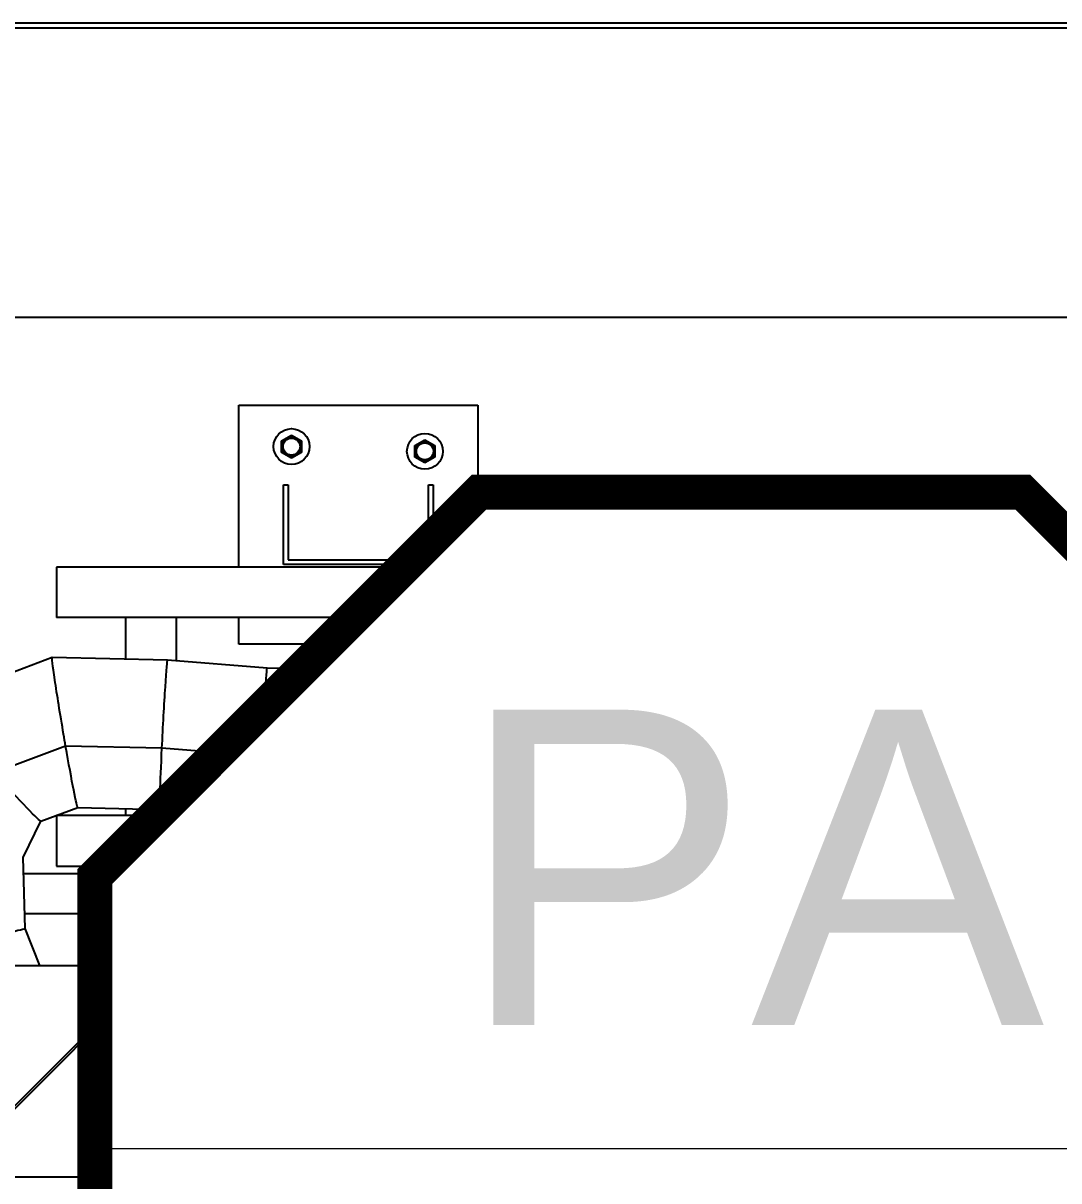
# Model space of a CAD drawing. Header units: millimetres. Extents: x -107267 to 109426, y -98906 to 83910.
# Drawn here: x 59772 to 60291, y 3537 to 4117 of the extents above; entities that cross this region are included whole.
import ezdxf
from ezdxf.enums import TextEntityAlignment as Align

# ---------------------------------------------------------------- set-up
doc = ezdxf.new("R2010")
doc.units = ezdxf.units.MM
doc.layers.add('00_m3g_spda.capt_novo', color=5, linetype='Continuous', lineweight=9)
for name, color, linetype in [('Top (Plan) View-HVACG_dwg', 254, 'Continuous'), ('Top (Plan) View-Paredes', 254, 'Continuous'), ('Top (Plan) View-Pisos', 254, 'Continuous'), ('Top (Plan) View-Quadro estrutural', 255, 'Continuous')]:
    doc.layers.add(name, color=color, linetype=linetype)
doc.styles.add('ARIAL', font='arial.ttf')

# ---------------------------------------------------------------- blocks, each defined once
blk = doc.blocks.new('*U231')
at = {"layer": 'Top (Plan) View-Pisos', "color": 0, "linetype": 'ByBlock', "lineweight": -2}
blk.add_line((161903.84, 165319.22), (158368.84, 165319.22), dxfattribs=at)
blk = doc.blocks.new('*U232')
at = {"layer": 'Top (Plan) View-HVACG_dwg', "color": 0, "linetype": 'ByBlock', "lineweight": -2}
for p, q in [((158885.26, 165127.75), (159005.26, 165127.75)), ((158885.26, 165046.52), (158885.26, 165127.75)), ((159005.26, 165127.75), (159005.26, 165046.52)), ((158906.77, 165109.79), (158911.77, 165112.67)), ((158911.77, 165112.67), (158916.77, 165109.79)), ((158906.77, 165104.01), (158906.77, 165109.79)), ((158907.02, 165106.9), (158907.52, 165106.9)), ((158916.02, 165106.9), (158916.52, 165106.9)), ((158916.77, 165109.79), (158916.77, 165104.01)), ((158973.67, 165107.41), (158978.67, 165110.3)), ((158973.67, 165101.63), (158973.67, 165107.41)), ((158978.67, 165110.3), (158983.67, 165107.41)), ((158983.67, 165107.41), (158983.67, 165101.63)), ((158911.77, 165101.13), (158906.77, 165104.01)), ((158916.77, 165104.01), (158911.77, 165101.13)), ((158978.67, 165098.75), (158973.67, 165101.63)), ((158973.92, 165104.52), (158974.42, 165104.52)), ((158983.67, 165101.63), (158978.67, 165098.75)), ((158982.92, 165104.52), (158983.42, 165104.52)), ((158907.76, 165087.75), (158910.06, 165087.75)), ((158907.76, 165047.75), (158907.76, 165087.75)), ((158910.06, 165087.75), (158910.06, 165050.05)), ((158980.46, 165087.75), (158982.76, 165087.75)), ((158980.46, 165050.05), (158980.46, 165087.75)), ((158982.76, 165087.75), (158982.76, 165047.75)), ((158910.06, 165050.05), (158980.46, 165050.05)), ((158793.92, 165046.52), (158793.92, 165021.12)), ((159298.44, 165046.52), (158793.92, 165046.52)), ((158982.76, 165047.75), (158907.76, 165047.75)), ((159298.44, 165021.12), (158793.92, 165021.12)), ((158828.54, 165021.12), (158828.54, 165000.42)), ((158853.94, 165021.12), (158853.94, 164999.58)), ((158885.26, 165007.75), (158885.26, 165021.12)), ((159005.26, 165021.12), (159005.26, 165007.75)), ((159057.14, 165021.12), (159057.14, 164996.12)), ((159082.54, 165021.12), (159082.54, 164996.2)), ((159005.26, 165007.75), (158885.26, 165007.75)), ((158731.94, 164978.77), (158791.7, 165001.27)), ((158791.71, 165001.27), (158849.58, 164999.93)), ((158849.58, 164999.93), (158899.53, 164995.97)), ((158899.53, 164995.97), (158944.19, 164994.72)), ((158987.47, 164995.09), (159031.13, 164995.95)), ((159031.13, 164995.95), (159076.08, 164996.25)), ((159076.08, 164996.25), (159121.81, 164995.93)), ((159121.81, 164995.93), (159167.8, 164995.31)), ((158944.19, 164994.72), (158987.47, 164995.09)), ((159167.8, 164995.31), (159213.98, 164994.61)), ((159213.98, 164994.61), (159260.44, 164993.31)), ((159260.44, 164993.31), (159306.44, 164990.38)), ((158798.44, 164956.75), (158762.62, 164943.26)), ((158846.75, 164955.62), (158798.44, 164956.75)), ((158896.77, 164951.65), (158846.75, 164955.62)), ((158943.54, 164950.35), (158896.77, 164951.65)), ((158988.06, 164950.73), (158943.54, 164950.35)), ((159031.85, 164951.59), (158988.06, 164950.73)), ((159076.3, 164951.89), (159031.85, 164951.59)), ((159121.51, 164951.58), (159076.3, 164951.89)), ((159167.1, 164950.96), (159121.51, 164951.58)), ((159212.67, 164950.27), (159167.1, 164950.96)), ((159257.8, 164949), (159212.67, 164950.27)), ((159302.16, 164946.18), (159257.8, 164949)), ((158786.05, 164919), (158804.51, 164925.96)), ((158804.51, 164925.96), (158845.74, 164925)), ((158793.92, 164921.92), (158793.92, 164896.52)), ((159298.44, 164921.92), (158793.92, 164921.92)), ((158828.54, 164925.4), (158828.54, 164921.92)), ((158845.74, 164925), (158884.48, 164921.92)), ((158853.94, 164924.35), (158853.94, 164921.92)), ((158777.11, 164900.89), (158786.06, 164919.01)), ((158778.17, 164865.23), (158777.11, 164900.9)), ((159298.44, 164892.75), (158777.36, 164892.75)), ((158793.92, 164896.52), (159298.44, 164896.52)), ((158777.95, 164872.75), (159370.93, 164872.75)), ((158785.52, 164846.72), (158778.17, 164865.23)), ((159245.19, 164846.72), (159254.79, 164856.32)), ((159254.79, 164856.32), (159264.4, 164846.72)), ((158718.73, 164846.72), (159297.04, 164846.72)), ((158737.27, 164740.72), (158841.97, 164845.42)), ((158841.97, 164845.42), (158890.97, 164845.42)), ((158890.97, 164845.42), (158890.97, 164844.42)), ((158842.39, 164844.42), (158738.69, 164740.72)), ((158890.97, 164844.42), (158842.39, 164844.42)), ((158872.04, 164841.72), (159006.34, 164841.72)), ((158872.04, 164824.42), (158872.04, 164841.72)), ((159006.34, 164841.72), (159206.54, 164841.72)), ((159006.34, 164824.42), (158872.04, 164824.42)), ((159206.54, 164824.42), (159006.34, 164824.42)), ((159006.34, 164793.9), (159006.34, 164795.9)), ((159006.34, 164781.91), (159006.34, 164783.91)), ((159006.34, 164769.9), (159006.34, 164771.9)), ((159006.34, 164757.9), (159006.34, 164759.9)), ((159006.34, 164745.9), (159006.34, 164747.9))]:
    blk.add_line(p, q, dxfattribs=at)
at = {"layer": 'Top (Plan) View-HVACG_dwg', "color": 0, "linetype": 'ByBlock', "lineweight": -2, "extrusion": (0, 0, -1)}
for centre, radius, start, end in [((-158911.77, 165106.9), 9, 0, 180), ((-158911.77, 165106.9), 4.75, 0, 180), ((-158978.67, 165104.52), 9, 0, 180), ((-158911.77, 165106.9), 9, 180, 0), ((-158911.77, 165106.9), 4.75, 180, 0), ((-158911.77, 165106.9), 4.25, 180, 0), ((-158978.67, 165104.52), 4.75, 0, 180), ((-158978.67, 165104.52), 9, 180, 0), ((-158978.67, 165104.52), 4.75, 180, 0), ((-158978.67, 165104.52), 4.25, 180, 0), ((-159206.54, 164734.42), 107.3, 90, 176.63401), ((-159006.34, 164534.58), 261.32, 52.07872, 90), ((-159006.34, 164534.58), 261.32, 90, 127.92128), ((-159006.34, 164534.58), 249.33, 55.76983, 90), ((-159006.34, 164534.58), 249.33, 90, 124.23017), ((-159006.34, 164534.58), 237.32, 60.30013, 90), ((-159006.34, 164534.58), 237.32, 90, 119.69987), ((-159006.34, 164534.58), 225.32, 66.19068, 90), ((-159006.34, 164534.58), 225.32, 90, 113.80932), ((-159006.34, 164534.58), 213.32, 75.09647, 90), ((-159006.34, 164534.58), 213.32, 90, 104.90353)]:
    blk.add_arc(centre, radius, start, end, dxfattribs=at)
at = {"layer": 'Top (Plan) View-HVACG_dwg', "color": 0, "linetype": 'ByBlock', "lineweight": -2}
for centre, radius, start, end in [((158911.77, 165106.9), 4.75, 0, 180), ((158911.77, 165106.9), 4.75, 0, 180), ((158911.77, 165106.9), 4.75, 180, 0), ((158911.77, 165106.9), 4.75, 180, 360), ((158978.67, 165104.52), 4.75, 0, 180), ((158978.67, 165104.52), 4.75, 0, 180), ((158978.67, 165104.52), 4.75, 180, 0), ((158978.67, 165104.52), 4.75, 180, 360), ((159206.54, 164734.42), 90, 4.01399, 90), ((159006.34, 164534.58), 259.32, 90, 127.35041), ((159006.34, 164534.58), 259.32, 52.64959, 90), ((159006.34, 164534.58), 247.33, 90, 123.54312), ((159006.34, 164534.58), 247.33, 56.45688, 90), ((159006.34, 164534.58), 235.32, 90, 118.83465), ((159006.34, 164534.58), 235.32, 61.16535, 90), ((159006.34, 164534.58), 223.32, 90, 112.61827), ((159006.34, 164534.58), 223.32, 67.38173, 90), ((159006.34, 164534.58), 211.32, 90, 102.70738), ((159006.34, 164534.58), 211.32, 77.29262, 90)]:
    blk.add_arc(centre, radius, start, end, dxfattribs=at)
at = {"layer": 'Top (Plan) View-HVACG_dwg', "color": 0, "linetype": 'ByBlock', "lineweight": -2, "extrusion": (0, 4.64036e-32, -1)}
for centre in [(-158911.77, 165106.9), (-158978.67, 165104.52)]:
    blk.add_arc(centre, 4.25, 0, 180, dxfattribs=at)
at = {"layer": 'Top (Plan) View-HVACG_dwg', "color": 0, "linetype": 'ByBlock', "lineweight": -2, "extrusion": (0, 0, -1)}
for centre, major_axis, ratio, start_param, end_param in [((158798.11, 164963.61), (6.4, -37.66), 0.021943, 1.548372, 3.145851), ((158847.66, 164962.46), (-1.92, -37.47), 0.015113, 1.386408, 3.142015), ((158897.52, 164958.51), (-2.01, -37.46), 0.010538, 1.386256, 3.141323), ((158943.83, 164957.22), (0.36, 37.5), 0.006022, -1.754957, -0.00011), ((159258.72, 164955.84), (1.72, 37.47), 0.016465, -1.755096, 0.000291), ((158798.11, 164963.61), (6.4, -37.66), 0.021942, 1.391089, 1.548378), ((158798.11, 164963.61), (6.4, -37.66), 0.021943, 0.004258, 1.391089), ((158847.66, 164962.46), (-1.92, -37.47), 0.015113, 0.000422, 1.386408), ((158897.52, 164958.51), (-2.01, -37.46), 0.010538, 0.215997, 1.386256), ((158943.83, 164957.22), (0.36, 37.5), 0.006022, 3.486807, 4.528229), ((159213.17, 164957.12), (-0.81, -37.49), 0.009638, 0.351621, 1.38685), ((159258.72, 164955.84), (1.72, 37.47), 0.016465, 3.579791, 4.528089), ((158758.99, 164948.89), (27.07, -29.88), 0.027335, 0.01079, 1.406137), ((158740.88, 164857.53), (37.29, 7.7), 0.016438, 0.002893, 1.432069)]:
    blk.add_ellipse(centre, major_axis=major_axis, ratio=ratio, start_param=start_param, end_param=end_param, dxfattribs=at)
at = {"layer": 'Top (Plan) View-HVACG_dwg', "color": 0, "linetype": 'ByBlock', "lineweight": -2, "extrusion": (8.35617e-15, -2.30491e-16, -1)}
blk.add_ellipse((159213.17, 164957.12), major_axis=(-0.81, -37.49), ratio=0.009638, start_param=-4.896335, end_param=-3.14153, dxfattribs=at)
at = {"layer": 'Top (Plan) View-HVACG_dwg', "color": 0, "linetype": 'ByBlock', "lineweight": -2}
blk.add_ellipse((159031.63, 164958.45), major_axis=(0.49, -37.5), ratio=0.003597, start_param=0.228285, end_param=1.386781, dxfattribs=at)
for points, knots in [([(159031.85, 164951.59), (159031.85, 164951.74), (159031.84, 164952.04), (159031.84, 164952.49), (159031.83, 164952.94), (159031.83, 164953.39), (159031.82, 164953.85), (159031.82, 164954.3), (159031.81, 164954.75), (159031.8, 164955.21), (159031.8, 164955.66), (159031.79, 164956.12), (159031.79, 164956.57), (159031.78, 164957.03), (159031.77, 164957.49), (159031.77, 164957.94), (159031.76, 164958.4), (159031.76, 164958.86), (159031.75, 164959.31), (159031.74, 164959.77), (159031.74, 164960.22), (159031.73, 164960.68), (159031.73, 164961.14), (159031.72, 164961.59), (159031.71, 164962.05), (159031.71, 164962.5), (159031.7, 164962.95), (159031.7, 164963.41), (159031.69, 164963.86), (159031.68, 164964.31), (159031.68, 164964.76), (159031.67, 164965.21), (159031.66, 164965.66), (159031.66, 164966.11), (159031.65, 164966.55), (159031.65, 164967), (159031.64, 164967.44), (159031.63, 164967.89), (159031.63, 164968.33), (159031.62, 164968.77), (159031.61, 164969.2), (159031.61, 164969.64), (159031.6, 164970.08), (159031.6, 164970.51), (159031.59, 164970.94), (159031.58, 164971.37), (159031.58, 164971.8), (159031.57, 164972.22), (159031.56, 164972.65), (159031.56, 164973.07), (159031.55, 164973.49), (159031.55, 164973.9), (159031.54, 164974.32), (159031.53, 164974.73), (159031.53, 164975.14), (159031.52, 164975.55), (159031.52, 164975.96), (159031.51, 164976.36), (159031.5, 164976.76), (159031.5, 164977.15), (159031.49, 164977.55), (159031.49, 164977.94), (159031.48, 164978.33), (159031.47, 164978.71), (159031.47, 164979.1), (159031.46, 164979.48), (159031.46, 164979.85), (159031.45, 164980.23), (159031.44, 164980.6), (159031.44, 164980.96), (159031.43, 164981.33), (159031.43, 164981.69), (159031.42, 164982.04), (159031.42, 164982.4), (159031.41, 164982.75), (159031.4, 164983.09), (159031.4, 164983.43), (159031.39, 164983.77), (159031.39, 164984.11), (159031.38, 164984.44), (159031.38, 164984.77), (159031.37, 164985.09), (159031.37, 164985.41), (159031.36, 164985.72), (159031.35, 164986.04), (159031.35, 164986.34), (159031.34, 164986.65), (159031.34, 164986.94), (159031.33, 164987.24), (159031.33, 164987.53), (159031.32, 164987.82), (159031.32, 164988.1), (159031.31, 164988.38), (159031.31, 164988.65), (159031.3, 164988.92), (159031.3, 164989.18), (159031.29, 164989.44), (159031.29, 164989.69), (159031.29, 164989.94), (159031.28, 164990.19), (159031.28, 164990.43), (159031.27, 164990.67), (159031.27, 164990.9), (159031.26, 164991.12), (159031.26, 164991.35), (159031.25, 164991.56), (159031.25, 164991.77), (159031.25, 164991.98), (159031.24, 164992.18), (159031.24, 164992.38), (159031.23, 164992.57), (159031.23, 164992.76), (159031.23, 164992.94), (159031.22, 164993.12), (159031.22, 164993.29), (159031.21, 164993.45), (159031.21, 164993.62), (159031.21, 164993.77), (159031.2, 164993.92), (159031.2, 164994.07), (159031.2, 164994.21), (159031.19, 164994.34), (159031.19, 164994.47), (159031.19, 164994.6), (159031.18, 164994.71), (159031.18, 164994.83), (159031.18, 164994.94), (159031.17, 164995.04), (159031.17, 164995.14), (159031.17, 164995.23), (159031.17, 164995.31), (159031.16, 164995.39), (159031.16, 164995.47), (159031.16, 164995.54), (159031.16, 164995.6), (159031.15, 164995.66), (159031.15, 164995.72), (159031.15, 164995.76), (159031.15, 164995.81), (159031.14, 164995.84), (159031.14, 164995.87), (159031.14, 164995.9), (159031.14, 164995.92), (159031.14, 164995.93), (159031.13, 164995.94), (159031.13, 164995.95), (159031.13, 164995.95), (159031.13, 164995.95)], [0, 0, 0, 0, 0.003876, 0.0077519, 0.0116279, 0.0155039, 0.0193798, 0.0232558, 0.0271318, 0.0310078, 0.0348837, 0.0387597, 0.0426357, 0.0465116, 0.0503876, 0.0542636, 0.0581395, 0.0620155, 0.0658915, 0.0697674, 0.0736434, 0.0775194, 0.0813953, 0.0852713, 0.0891473, 0.0930233, 0.0968992, 0.1007752, 0.1046512, 0.1085271, 0.1124031, 0.1162791, 0.120155, 0.124031, 0.127907, 0.1317829, 0.1356589, 0.1395349, 0.1434109, 0.1472868, 0.1511628, 0.1550388, 0.1589147, 0.1627907, 0.1666667, 0.1705426, 0.1744186, 0.1782946, 0.1821705, 0.1860465, 0.1899225, 0.1937984, 0.1976744, 0.2015504, 0.2054264, 0.2093023, 0.2131783, 0.2170543, 0.2209302, 0.2248062, 0.2286822, 0.2325581, 0.2364341, 0.2403101, 0.244186, 0.248062, 0.251938, 0.255814, 0.2596899, 0.2635659, 0.2674419, 0.2713178, 0.2751938, 0.2790698, 0.2829457, 0.2868217, 0.2906977, 0.2945736, 0.2984496, 0.3023256, 0.3062016, 0.3100775, 0.3139535, 0.3178295, 0.3217054, 0.3255814, 0.3294574, 0.3333333, 0.3372093, 0.3410853, 0.3449612, 0.3488372, 0.3527132, 0.3565891, 0.3604651, 0.3643411, 0.3682171, 0.372093, 0.375969, 0.379845, 0.3837209, 0.3875969, 0.3914729, 0.3953488, 0.3992248, 0.4031008, 0.4069767, 0.4108527, 0.4147287, 0.4186047, 0.4224806, 0.4263566, 0.4302326, 0.4341085, 0.4379845, 0.4418605, 0.4457364, 0.4496124, 0.4534884, 0.4573643, 0.4612403, 0.4651163, 0.4689922, 0.4728682, 0.4767442, 0.4806202, 0.4844961, 0.4883721, 0.4922481, 0.496124, 0.5, 0.503876, 0.5077519, 0.5116279, 0.5155039, 0.5193798, 0.5232558, 0.5271318, 0.5310078, 0.5348837, 0.5387597, 0.5426357, 0.5465116, 0.5503876, 0.5542636, 0.5581395, 0.5585812, 0.5585812, 0.5585812, 0.5585812]), ([(159076.3, 164951.89), (159076.3, 164952.04), (159076.3, 164952.34), (159076.3, 164952.79), (159076.3, 164953.24), (159076.3, 164953.69), (159076.3, 164954.15), (159076.3, 164954.6), (159076.3, 164955.05), (159076.3, 164955.51), (159076.3, 164955.96), (159076.3, 164956.42), (159076.3, 164956.88), (159076.3, 164957.33), (159076.3, 164957.79), (159076.3, 164958.24), (159076.3, 164958.7), (159076.3, 164959.16), (159076.3, 164959.61), (159076.3, 164960.07), (159076.3, 164960.53), (159076.3, 164960.98), (159076.3, 164961.44), (159076.3, 164961.89), (159076.3, 164962.35), (159076.3, 164962.8), (159076.3, 164963.26), (159076.3, 164963.71), (159076.3, 164964.16), (159076.3, 164964.61), (159076.3, 164965.06), (159076.3, 164965.51), (159076.3, 164965.96), (159076.3, 164966.41), (159076.3, 164966.86), (159076.3, 164967.3), (159076.29, 164967.74), (159076.29, 164968.19), (159076.29, 164968.63), (159076.29, 164969.07), (159076.29, 164969.51), (159076.29, 164969.94), (159076.29, 164970.38), (159076.29, 164970.81), (159076.29, 164971.24), (159076.29, 164971.67), (159076.29, 164972.1), (159076.29, 164972.53), (159076.29, 164972.95), (159076.28, 164973.37), (159076.28, 164973.79), (159076.28, 164974.21), (159076.28, 164974.62), (159076.28, 164975.03), (159076.28, 164975.44), (159076.28, 164975.85), (159076.28, 164976.26), (159076.27, 164976.66), (159076.27, 164977.06), (159076.27, 164977.46), (159076.27, 164977.85), (159076.27, 164978.24), (159076.27, 164978.63), (159076.27, 164979.02), (159076.26, 164979.4), (159076.26, 164979.78), (159076.26, 164980.16), (159076.26, 164980.53), (159076.26, 164980.9), (159076.26, 164981.27), (159076.26, 164981.63), (159076.25, 164981.99), (159076.25, 164982.35), (159076.25, 164982.7), (159076.25, 164983.05), (159076.25, 164983.4), (159076.25, 164983.74), (159076.24, 164984.08), (159076.24, 164984.41), (159076.24, 164984.74), (159076.24, 164985.07), (159076.24, 164985.39), (159076.23, 164985.71), (159076.23, 164986.03), (159076.23, 164986.34), (159076.23, 164986.65), (159076.23, 164986.95), (159076.22, 164987.25), (159076.22, 164987.54), (159076.22, 164987.83), (159076.22, 164988.12), (159076.22, 164988.4), (159076.21, 164988.68), (159076.21, 164988.95), (159076.21, 164989.22), (159076.21, 164989.48), (159076.2, 164989.74), (159076.2, 164990), (159076.2, 164990.25), (159076.2, 164990.49), (159076.2, 164990.73), (159076.19, 164990.97), (159076.19, 164991.2), (159076.19, 164991.43), (159076.19, 164991.65), (159076.18, 164991.87), (159076.18, 164992.08), (159076.18, 164992.29), (159076.18, 164992.49), (159076.17, 164992.68), (159076.17, 164992.88), (159076.17, 164993.06), (159076.17, 164993.24), (159076.16, 164993.42), (159076.16, 164993.59), (159076.16, 164993.76), (159076.16, 164993.92), (159076.15, 164994.08), (159076.15, 164994.23), (159076.15, 164994.37), (159076.15, 164994.51), (159076.14, 164994.65), (159076.14, 164994.78), (159076.14, 164994.9), (159076.13, 164995.02), (159076.13, 164995.13), (159076.13, 164995.24), (159076.13, 164995.34), (159076.12, 164995.44), (159076.12, 164995.53), (159076.12, 164995.62), (159076.12, 164995.7), (159076.11, 164995.77), (159076.11, 164995.84), (159076.11, 164995.91), (159076.11, 164995.97), (159076.1, 164996.02), (159076.1, 164996.07), (159076.1, 164996.11), (159076.09, 164996.15), (159076.09, 164996.18), (159076.09, 164996.2), (159076.09, 164996.22), (159076.08, 164996.24), (159076.08, 164996.25), (159076.08, 164996.25), (159076.08, 164996.25), (159076.08, 164996.25)], [0, 0, 0, 0, 0.003876, 0.0077519, 0.0116279, 0.0155039, 0.0193798, 0.0232558, 0.0271318, 0.0310078, 0.0348837, 0.0387597, 0.0426357, 0.0465116, 0.0503876, 0.0542636, 0.0581395, 0.0620155, 0.0658915, 0.0697674, 0.0736434, 0.0775194, 0.0813953, 0.0852713, 0.0891473, 0.0930233, 0.0968992, 0.1007752, 0.1046512, 0.1085271, 0.1124031, 0.1162791, 0.120155, 0.124031, 0.127907, 0.1317829, 0.1356589, 0.1395349, 0.1434109, 0.1472868, 0.1511628, 0.1550388, 0.1589147, 0.1627907, 0.1666667, 0.1705426, 0.1744186, 0.1782946, 0.1821705, 0.1860465, 0.1899225, 0.1937984, 0.1976744, 0.2015504, 0.2054264, 0.2093023, 0.2131783, 0.2170543, 0.2209302, 0.2248062, 0.2286822, 0.2325581, 0.2364341, 0.2403101, 0.244186, 0.248062, 0.251938, 0.255814, 0.2596899, 0.2635659, 0.2674419, 0.2713178, 0.2751938, 0.2790698, 0.2829457, 0.2868217, 0.2906977, 0.2945736, 0.2984496, 0.3023256, 0.3062016, 0.3100775, 0.3139535, 0.3178295, 0.3217054, 0.3255814, 0.3294574, 0.3333333, 0.3372093, 0.3410853, 0.3449612, 0.3488372, 0.3527132, 0.3565891, 0.3604651, 0.3643411, 0.3682171, 0.372093, 0.375969, 0.379845, 0.3837209, 0.3875969, 0.3914729, 0.3953488, 0.3992248, 0.4031008, 0.4069767, 0.4108527, 0.4147287, 0.4186047, 0.4224806, 0.4263566, 0.4302326, 0.4341085, 0.4379845, 0.4418605, 0.4457364, 0.4496124, 0.4534884, 0.4573643, 0.4612403, 0.4651163, 0.4689922, 0.4728682, 0.4767442, 0.4806202, 0.4844961, 0.4883721, 0.4922481, 0.496124, 0.5, 0.503876, 0.5077519, 0.5116279, 0.5155039, 0.5193798, 0.5232558, 0.5271318, 0.5310078, 0.5348837, 0.5387597, 0.5426357, 0.5465116, 0.5503876, 0.5542636, 0.5581395, 0.5585665, 0.5585665, 0.5585665, 0.5585665]), ([(159121.51, 164951.58), (159121.51, 164951.73), (159121.52, 164952.03), (159121.52, 164952.48), (159121.53, 164952.93), (159121.53, 164953.38), (159121.54, 164953.83), (159121.54, 164954.29), (159121.55, 164954.74), (159121.55, 164955.2), (159121.56, 164955.65), (159121.56, 164956.11), (159121.57, 164956.56), (159121.57, 164957.02), (159121.57, 164957.47), (159121.58, 164957.93), (159121.58, 164958.39), (159121.59, 164958.84), (159121.59, 164959.3), (159121.6, 164959.76), (159121.6, 164960.21), (159121.61, 164960.67), (159121.61, 164961.12), (159121.62, 164961.58), (159121.62, 164962.03), (159121.63, 164962.49), (159121.63, 164962.94), (159121.63, 164963.4), (159121.64, 164963.85), (159121.64, 164964.3), (159121.65, 164964.75), (159121.65, 164965.2), (159121.66, 164965.65), (159121.66, 164966.1), (159121.66, 164966.54), (159121.67, 164966.99), (159121.67, 164967.43), (159121.68, 164967.87), (159121.68, 164968.31), (159121.68, 164968.75), (159121.69, 164969.19), (159121.69, 164969.63), (159121.7, 164970.06), (159121.7, 164970.5), (159121.7, 164970.93), (159121.71, 164971.36), (159121.71, 164971.79), (159121.71, 164972.21), (159121.72, 164972.64), (159121.72, 164973.06), (159121.72, 164973.48), (159121.73, 164973.89), (159121.73, 164974.31), (159121.74, 164974.72), (159121.74, 164975.13), (159121.74, 164975.54), (159121.74, 164975.94), (159121.75, 164976.35), (159121.75, 164976.75), (159121.75, 164977.14), (159121.76, 164977.54), (159121.76, 164977.93), (159121.76, 164978.32), (159121.77, 164978.7), (159121.77, 164979.09), (159121.77, 164979.47), (159121.77, 164979.84), (159121.78, 164980.22), (159121.78, 164980.59), (159121.78, 164980.95), (159121.78, 164981.32), (159121.79, 164981.68), (159121.79, 164982.03), (159121.79, 164982.39), (159121.79, 164982.74), (159121.8, 164983.08), (159121.8, 164983.42), (159121.8, 164983.76), (159121.8, 164984.1), (159121.81, 164984.43), (159121.81, 164984.76), (159121.81, 164985.08), (159121.81, 164985.4), (159121.81, 164985.71), (159121.81, 164986.02), (159121.82, 164986.33), (159121.82, 164986.63), (159121.82, 164986.93), (159121.82, 164987.23), (159121.82, 164987.52), (159121.82, 164987.8), (159121.82, 164988.09), (159121.83, 164988.36), (159121.83, 164988.64), (159121.83, 164988.9), (159121.83, 164989.17), (159121.83, 164989.43), (159121.83, 164989.68), (159121.83, 164989.93), (159121.83, 164990.18), (159121.83, 164990.42), (159121.83, 164990.66), (159121.84, 164990.89), (159121.84, 164991.11), (159121.84, 164991.33), (159121.84, 164991.55), (159121.84, 164991.76), (159121.84, 164991.97), (159121.84, 164992.17), (159121.84, 164992.37), (159121.84, 164992.56), (159121.84, 164992.75), (159121.84, 164992.93), (159121.84, 164993.11), (159121.84, 164993.28), (159121.84, 164993.44), (159121.84, 164993.6), (159121.84, 164993.76), (159121.84, 164993.91), (159121.84, 164994.06), (159121.84, 164994.2), (159121.84, 164994.33), (159121.84, 164994.46), (159121.83, 164994.58), (159121.83, 164994.7), (159121.83, 164994.82), (159121.83, 164994.92), (159121.83, 164995.03), (159121.83, 164995.12), (159121.83, 164995.22), (159121.83, 164995.3), (159121.83, 164995.38), (159121.83, 164995.46), (159121.82, 164995.53), (159121.82, 164995.59), (159121.82, 164995.65), (159121.82, 164995.7), (159121.82, 164995.75), (159121.82, 164995.79), (159121.82, 164995.83), (159121.81, 164995.86), (159121.81, 164995.89), (159121.81, 164995.91), (159121.81, 164995.92), (159121.81, 164995.93), (159121.81, 164995.93), (159121.81, 164995.93), (159121.81, 164995.93)], [0, 0, 0, 0, 0.003876, 0.0077519, 0.0116279, 0.0155039, 0.0193798, 0.0232558, 0.0271318, 0.0310078, 0.0348837, 0.0387597, 0.0426357, 0.0465116, 0.0503876, 0.0542636, 0.0581395, 0.0620155, 0.0658915, 0.0697674, 0.0736434, 0.0775194, 0.0813953, 0.0852713, 0.0891473, 0.0930233, 0.0968992, 0.1007752, 0.1046512, 0.1085271, 0.1124031, 0.1162791, 0.120155, 0.124031, 0.127907, 0.1317829, 0.1356589, 0.1395349, 0.1434109, 0.1472868, 0.1511628, 0.1550388, 0.1589147, 0.1627907, 0.1666667, 0.1705426, 0.1744186, 0.1782946, 0.1821705, 0.1860465, 0.1899225, 0.1937984, 0.1976744, 0.2015504, 0.2054264, 0.2093023, 0.2131783, 0.2170543, 0.2209302, 0.2248062, 0.2286822, 0.2325581, 0.2364341, 0.2403101, 0.244186, 0.248062, 0.251938, 0.255814, 0.2596899, 0.2635659, 0.2674419, 0.2713178, 0.2751938, 0.2790698, 0.2829457, 0.2868217, 0.2906977, 0.2945736, 0.2984496, 0.3023256, 0.3062016, 0.3100775, 0.3139535, 0.3178295, 0.3217054, 0.3255814, 0.3294574, 0.3333333, 0.3372093, 0.3410853, 0.3449612, 0.3488372, 0.3527132, 0.3565891, 0.3604651, 0.3643411, 0.3682171, 0.372093, 0.375969, 0.379845, 0.3837209, 0.3875969, 0.3914729, 0.3953488, 0.3992248, 0.4031008, 0.4069767, 0.4108527, 0.4147287, 0.4186047, 0.4224806, 0.4263566, 0.4302326, 0.4341085, 0.4379845, 0.4418605, 0.4457364, 0.4496124, 0.4534884, 0.4573643, 0.4612403, 0.4651163, 0.4689922, 0.4728682, 0.4767442, 0.4806202, 0.4844961, 0.4883721, 0.4922481, 0.496124, 0.5, 0.503876, 0.5077519, 0.5116279, 0.5155039, 0.5193798, 0.5232558, 0.5271318, 0.5310078, 0.5348837, 0.5387597, 0.5426357, 0.5465116, 0.5503876, 0.5542636, 0.5581395, 0.5585402, 0.5585402, 0.5585402, 0.5585402]), ([(158988.06, 164950.73), (158988.06, 164950.88), (158988.05, 164951.18), (158988.05, 164951.63), (158988.04, 164952.08), (158988.03, 164952.53), (158988.03, 164952.99), (158988.02, 164953.44), (158988.01, 164953.89), (158988.01, 164954.35), (158988, 164954.8), (158988, 164955.26), (158987.99, 164955.72), (158987.98, 164956.17), (158987.98, 164956.63), (158987.97, 164957.08), (158987.96, 164957.54), (158987.96, 164958), (158987.95, 164958.45), (158987.94, 164958.91), (158987.94, 164959.37), (158987.93, 164959.82), (158987.92, 164960.28), (158987.92, 164960.73), (158987.91, 164961.19), (158987.91, 164961.64), (158987.9, 164962.1), (158987.89, 164962.55), (158987.89, 164963), (158987.88, 164963.45), (158987.87, 164963.9), (158987.87, 164964.35), (158987.86, 164964.8), (158987.86, 164965.25), (158987.85, 164965.69), (158987.84, 164966.14), (158987.84, 164966.58), (158987.83, 164967.03), (158987.82, 164967.47), (158987.82, 164967.91), (158987.81, 164968.35), (158987.81, 164968.78), (158987.8, 164969.22), (158987.79, 164969.65), (158987.79, 164970.08), (158987.78, 164970.51), (158987.78, 164970.94), (158987.77, 164971.36), (158987.77, 164971.79), (158987.76, 164972.21), (158987.75, 164972.63), (158987.75, 164973.05), (158987.74, 164973.46), (158987.74, 164973.87), (158987.73, 164974.28), (158987.73, 164974.69), (158987.72, 164975.1), (158987.72, 164975.5), (158987.71, 164975.9), (158987.7, 164976.3), (158987.7, 164976.69), (158987.69, 164977.08), (158987.69, 164977.47), (158987.68, 164977.86), (158987.68, 164978.24), (158987.67, 164978.62), (158987.67, 164979), (158987.66, 164979.37), (158987.66, 164979.74), (158987.65, 164980.11), (158987.65, 164980.47), (158987.64, 164980.83), (158987.64, 164981.19), (158987.63, 164981.54), (158987.63, 164981.89), (158987.63, 164982.23), (158987.62, 164982.58), (158987.62, 164982.92), (158987.61, 164983.25), (158987.61, 164983.58), (158987.6, 164983.91), (158987.6, 164984.23), (158987.59, 164984.55), (158987.59, 164984.87), (158987.59, 164985.18), (158987.58, 164985.48), (158987.58, 164985.79), (158987.58, 164986.09), (158987.57, 164986.38), (158987.57, 164986.67), (158987.56, 164986.96), (158987.56, 164987.24), (158987.56, 164987.52), (158987.55, 164987.79), (158987.55, 164988.06), (158987.55, 164988.32), (158987.54, 164988.58), (158987.54, 164988.84), (158987.54, 164989.09), (158987.53, 164989.33), (158987.53, 164989.57), (158987.53, 164989.81), (158987.53, 164990.04), (158987.52, 164990.27), (158987.52, 164990.49), (158987.52, 164990.71), (158987.51, 164990.92), (158987.51, 164991.12), (158987.51, 164991.33), (158987.51, 164991.52), (158987.51, 164991.71), (158987.5, 164991.9), (158987.5, 164992.08), (158987.5, 164992.26), (158987.5, 164992.43), (158987.5, 164992.6), (158987.49, 164992.76), (158987.49, 164992.91), (158987.49, 164993.07), (158987.49, 164993.21), (158987.49, 164993.35), (158987.49, 164993.49), (158987.48, 164993.62), (158987.48, 164993.74), (158987.48, 164993.86), (158987.48, 164993.97), (158987.48, 164994.08), (158987.48, 164994.18), (158987.48, 164994.28), (158987.48, 164994.37), (158987.48, 164994.46), (158987.48, 164994.54), (158987.47, 164994.61), (158987.47, 164994.68), (158987.47, 164994.75), (158987.47, 164994.81), (158987.47, 164994.86), (158987.47, 164994.91), (158987.47, 164994.95), (158987.47, 164994.99), (158987.47, 164995.02), (158987.47, 164995.04), (158987.47, 164995.06), (158987.47, 164995.08), (158987.47, 164995.09), (158987.47, 164995.09), (158987.47, 164995.09), (158987.47, 164995.09)], [0, 0, 0, 0, 0.003876, 0.0077519, 0.0116279, 0.0155039, 0.0193798, 0.0232558, 0.0271318, 0.0310078, 0.0348837, 0.0387597, 0.0426357, 0.0465116, 0.0503876, 0.0542636, 0.0581395, 0.0620155, 0.0658915, 0.0697674, 0.0736434, 0.0775194, 0.0813953, 0.0852713, 0.0891473, 0.0930233, 0.0968992, 0.1007752, 0.1046512, 0.1085271, 0.1124031, 0.1162791, 0.120155, 0.124031, 0.127907, 0.1317829, 0.1356589, 0.1395349, 0.1434109, 0.1472868, 0.1511628, 0.1550388, 0.1589147, 0.1627907, 0.1666667, 0.1705426, 0.1744186, 0.1782946, 0.1821705, 0.1860465, 0.1899225, 0.1937984, 0.1976744, 0.2015504, 0.2054264, 0.2093023, 0.2131783, 0.2170543, 0.2209302, 0.2248062, 0.2286822, 0.2325581, 0.2364341, 0.2403101, 0.244186, 0.248062, 0.251938, 0.255814, 0.2596899, 0.2635659, 0.2674419, 0.2713178, 0.2751938, 0.2790698, 0.2829457, 0.2868217, 0.2906977, 0.2945736, 0.2984496, 0.3023256, 0.3062016, 0.3100775, 0.3139535, 0.3178295, 0.3217054, 0.3255814, 0.3294574, 0.3333333, 0.3372093, 0.3410853, 0.3449612, 0.3488372, 0.3527132, 0.3565891, 0.3604651, 0.3643411, 0.3682171, 0.372093, 0.375969, 0.379845, 0.3837209, 0.3875969, 0.3914729, 0.3953488, 0.3992248, 0.4031008, 0.4069767, 0.4108527, 0.4147287, 0.4186047, 0.4224806, 0.4263566, 0.4302326, 0.4341085, 0.4379845, 0.4418605, 0.4457364, 0.4496124, 0.4534884, 0.4573643, 0.4612403, 0.4651163, 0.4689922, 0.4728682, 0.4767442, 0.4806202, 0.4844961, 0.4883721, 0.4922481, 0.496124, 0.5, 0.503876, 0.5077519, 0.5116279, 0.5155039, 0.5193798, 0.5232558, 0.5271318, 0.5310078, 0.5348837, 0.5387597, 0.5426357, 0.5465116, 0.5503876, 0.5542636, 0.5581395, 0.5585812, 0.5585812, 0.5585812, 0.5585812]), ([(159167.1, 164950.96), (159167.1, 164951.11), (159167.11, 164951.41), (159167.11, 164951.86), (159167.12, 164952.31), (159167.13, 164952.76), (159167.13, 164953.21), (159167.14, 164953.67), (159167.14, 164954.12), (159167.15, 164954.58), (159167.16, 164955.03), (159167.16, 164955.49), (159167.17, 164955.94), (159167.18, 164956.4), (159167.18, 164956.86), (159167.19, 164957.31), (159167.2, 164957.77), (159167.2, 164958.23), (159167.21, 164958.68), (159167.22, 164959.14), (159167.22, 164959.59), (159167.23, 164960.05), (159167.24, 164960.51), (159167.24, 164960.96), (159167.25, 164961.42), (159167.26, 164961.87), (159167.26, 164962.32), (159167.27, 164962.78), (159167.28, 164963.23), (159167.28, 164963.68), (159167.29, 164964.13), (159167.3, 164964.58), (159167.3, 164965.03), (159167.31, 164965.48), (159167.32, 164965.92), (159167.32, 164966.37), (159167.33, 164966.81), (159167.33, 164967.25), (159167.34, 164967.7), (159167.35, 164968.13), (159167.35, 164968.57), (159167.36, 164969.01), (159167.37, 164969.44), (159167.37, 164969.88), (159167.38, 164970.31), (159167.39, 164970.74), (159167.39, 164971.17), (159167.4, 164971.59), (159167.41, 164972.02), (159167.41, 164972.44), (159167.42, 164972.86), (159167.42, 164973.27), (159167.43, 164973.69), (159167.44, 164974.1), (159167.44, 164974.51), (159167.45, 164974.92), (159167.46, 164975.32), (159167.46, 164975.73), (159167.47, 164976.13), (159167.47, 164976.52), (159167.48, 164976.92), (159167.49, 164977.31), (159167.49, 164977.7), (159167.5, 164978.08), (159167.5, 164978.47), (159167.51, 164978.84), (159167.52, 164979.22), (159167.52, 164979.59), (159167.53, 164979.96), (159167.53, 164980.33), (159167.54, 164980.69), (159167.54, 164981.05), (159167.55, 164981.41), (159167.55, 164981.76), (159167.56, 164982.11), (159167.57, 164982.46), (159167.57, 164982.8), (159167.58, 164983.14), (159167.58, 164983.48), (159167.59, 164983.81), (159167.59, 164984.13), (159167.6, 164984.46), (159167.6, 164984.78), (159167.61, 164985.09), (159167.61, 164985.4), (159167.62, 164985.71), (159167.62, 164986.01), (159167.63, 164986.31), (159167.63, 164986.61), (159167.64, 164986.9), (159167.64, 164987.18), (159167.65, 164987.46), (159167.65, 164987.74), (159167.66, 164988.01), (159167.66, 164988.28), (159167.66, 164988.55), (159167.67, 164988.81), (159167.67, 164989.06), (159167.68, 164989.31), (159167.68, 164989.56), (159167.68, 164989.8), (159167.69, 164990.03), (159167.69, 164990.26), (159167.7, 164990.49), (159167.7, 164990.71), (159167.7, 164990.93), (159167.71, 164991.14), (159167.71, 164991.35), (159167.72, 164991.55), (159167.72, 164991.75), (159167.72, 164991.94), (159167.73, 164992.12), (159167.73, 164992.31), (159167.73, 164992.48), (159167.74, 164992.65), (159167.74, 164992.82), (159167.74, 164992.98), (159167.74, 164993.14), (159167.75, 164993.29), (159167.75, 164993.43), (159167.75, 164993.57), (159167.76, 164993.71), (159167.76, 164993.84), (159167.76, 164993.96), (159167.76, 164994.08), (159167.76, 164994.19), (159167.77, 164994.3), (159167.77, 164994.4), (159167.77, 164994.5), (159167.77, 164994.59), (159167.78, 164994.68), (159167.78, 164994.76), (159167.78, 164994.83), (159167.78, 164994.9), (159167.78, 164994.97), (159167.78, 164995.03), (159167.79, 164995.08), (159167.79, 164995.13), (159167.79, 164995.17), (159167.79, 164995.21), (159167.79, 164995.24), (159167.79, 164995.26), (159167.79, 164995.28), (159167.79, 164995.3), (159167.79, 164995.31), (159167.8, 164995.31), (159167.8, 164995.31), (159167.8, 164995.31)], [0, 0, 0, 0, 0.003876, 0.0077519, 0.0116279, 0.0155039, 0.0193798, 0.0232558, 0.0271318, 0.0310078, 0.0348837, 0.0387597, 0.0426357, 0.0465116, 0.0503876, 0.0542636, 0.0581395, 0.0620155, 0.0658915, 0.0697674, 0.0736434, 0.0775194, 0.0813953, 0.0852713, 0.0891473, 0.0930233, 0.0968992, 0.1007752, 0.1046512, 0.1085271, 0.1124031, 0.1162791, 0.120155, 0.124031, 0.127907, 0.1317829, 0.1356589, 0.1395349, 0.1434109, 0.1472868, 0.1511628, 0.1550388, 0.1589147, 0.1627907, 0.1666667, 0.1705426, 0.1744186, 0.1782946, 0.1821705, 0.1860465, 0.1899225, 0.1937984, 0.1976744, 0.2015504, 0.2054264, 0.2093023, 0.2131783, 0.2170543, 0.2209302, 0.2248062, 0.2286822, 0.2325581, 0.2364341, 0.2403101, 0.244186, 0.248062, 0.251938, 0.255814, 0.2596899, 0.2635659, 0.2674419, 0.2713178, 0.2751938, 0.2790698, 0.2829457, 0.2868217, 0.2906977, 0.2945736, 0.2984496, 0.3023256, 0.3062016, 0.3100775, 0.3139535, 0.3178295, 0.3217054, 0.3255814, 0.3294574, 0.3333333, 0.3372093, 0.3410853, 0.3449612, 0.3488372, 0.3527132, 0.3565891, 0.3604651, 0.3643411, 0.3682171, 0.372093, 0.375969, 0.379845, 0.3837209, 0.3875969, 0.3914729, 0.3953488, 0.3992248, 0.4031008, 0.4069767, 0.4108527, 0.4147287, 0.4186047, 0.4224806, 0.4263566, 0.4302326, 0.4341085, 0.4379845, 0.4418605, 0.4457364, 0.4496124, 0.4534884, 0.4573643, 0.4612403, 0.4651163, 0.4689922, 0.4728682, 0.4767442, 0.4806202, 0.4844961, 0.4883721, 0.4922481, 0.496124, 0.5, 0.503876, 0.5077519, 0.5116279, 0.5155039, 0.5193798, 0.5232558, 0.5271318, 0.5310078, 0.5348837, 0.5387597, 0.5426357, 0.5465116, 0.5503876, 0.5542636, 0.5581395, 0.5585318, 0.5585318, 0.5585318, 0.5585318]), ([(158988.49, 164921.92), (158988.49, 164921.93), (158988.49, 164921.98), (158988.49, 164922.09), (158988.49, 164922.24), (158988.48, 164922.39), (158988.48, 164922.55), (158988.48, 164922.72), (158988.48, 164922.89), (158988.47, 164923.06), (158988.47, 164923.24), (158988.47, 164923.43), (158988.46, 164923.62), (158988.46, 164923.81), (158988.46, 164924.01), (158988.45, 164924.22), (158988.45, 164924.43), (158988.45, 164924.65), (158988.44, 164924.87), (158988.44, 164925.09), (158988.44, 164925.32), (158988.43, 164925.56), (158988.43, 164925.8), (158988.43, 164926.04), (158988.42, 164926.29), (158988.42, 164926.54), (158988.41, 164926.8), (158988.41, 164927.07), (158988.4, 164927.33), (158988.4, 164927.61), (158988.4, 164927.88), (158988.39, 164928.16), (158988.39, 164928.45), (158988.38, 164928.74), (158988.38, 164929.03), (158988.37, 164929.33), (158988.37, 164929.63), (158988.36, 164929.94), (158988.36, 164930.25), (158988.36, 164930.56), (158988.35, 164930.88), (158988.35, 164931.2), (158988.34, 164931.53), (158988.34, 164931.86), (158988.33, 164932.19), (158988.33, 164932.53), (158988.32, 164932.87), (158988.32, 164933.22), (158988.31, 164933.57), (158988.3, 164933.92), (158988.3, 164934.27), (158988.29, 164934.63), (158988.29, 164935), (158988.28, 164935.36), (158988.28, 164935.73), (158988.27, 164936.1), (158988.27, 164936.48), (158988.26, 164936.86), (158988.26, 164937.24), (158988.25, 164937.63), (158988.24, 164938.01), (158988.24, 164938.4), (158988.23, 164938.8), (158988.23, 164939.19), (158988.22, 164939.59), (158988.21, 164940), (158988.21, 164940.4), (158988.2, 164940.81), (158988.2, 164941.22), (158988.19, 164941.63), (158988.18, 164942.04), (158988.18, 164942.46), (158988.17, 164942.88), (158988.17, 164943.3), (158988.16, 164943.72), (158988.15, 164944.15), (158988.15, 164944.57), (158988.14, 164945), (158988.14, 164945.43), (158988.13, 164945.87), (158988.12, 164946.3), (158988.12, 164946.74), (158988.11, 164947.18), (158988.1, 164947.62), (158988.1, 164948.06), (158988.09, 164948.5), (158988.09, 164948.94), (158988.08, 164949.39), (158988.07, 164949.83), (158988.07, 164950.28), (158988.06, 164950.58), (158988.06, 164950.73)], [0.6583844, 0.6583844, 0.6583844, 0.6583844, 0.6589147, 0.6627907, 0.6666667, 0.6705426, 0.6744186, 0.6782946, 0.6821705, 0.6860465, 0.6899225, 0.6937984, 0.6976744, 0.7015504, 0.7054264, 0.7093023, 0.7131783, 0.7170543, 0.7209302, 0.7248062, 0.7286822, 0.7325581, 0.7364341, 0.7403101, 0.744186, 0.748062, 0.751938, 0.755814, 0.7596899, 0.7635659, 0.7674419, 0.7713178, 0.7751938, 0.7790698, 0.7829457, 0.7868217, 0.7906977, 0.7945736, 0.7984496, 0.8023256, 0.8062016, 0.8100775, 0.8139535, 0.8178295, 0.8217054, 0.8255814, 0.8294574, 0.8333333, 0.8372093, 0.8410853, 0.8449612, 0.8488372, 0.8527132, 0.8565891, 0.8604651, 0.8643411, 0.8682171, 0.872093, 0.875969, 0.879845, 0.8837209, 0.8875969, 0.8914729, 0.8953488, 0.8992248, 0.9031008, 0.9069767, 0.9108527, 0.9147287, 0.9186047, 0.9224806, 0.9263566, 0.9302326, 0.9341085, 0.9379845, 0.9418605, 0.9457364, 0.9496124, 0.9534884, 0.9573643, 0.9612403, 0.9651163, 0.9689922, 0.9728682, 0.9767442, 0.9806202, 0.9844961, 0.9883721, 0.9922481, 0.996124, 1, 1, 1, 1]), ([(159076.11, 164921.92), (159076.11, 164921.93), (159076.12, 164921.97), (159076.12, 164922.04), (159076.12, 164922.13), (159076.12, 164922.23), (159076.13, 164922.34), (159076.13, 164922.45), (159076.13, 164922.57), (159076.13, 164922.69), (159076.14, 164922.82), (159076.14, 164922.96), (159076.14, 164923.1), (159076.14, 164923.24), (159076.15, 164923.39), (159076.15, 164923.54), (159076.15, 164923.7), (159076.16, 164923.87), (159076.16, 164924.04), (159076.16, 164924.21), (159076.16, 164924.4), (159076.17, 164924.58), (159076.17, 164924.77), (159076.17, 164924.97), (159076.17, 164925.17), (159076.18, 164925.37), (159076.18, 164925.59), (159076.18, 164925.8), (159076.18, 164926.02), (159076.19, 164926.25), (159076.19, 164926.48), (159076.19, 164926.71), (159076.19, 164926.95), (159076.19, 164927.2), (159076.2, 164927.45), (159076.2, 164927.7), (159076.2, 164927.96), (159076.2, 164928.22), (159076.21, 164928.49), (159076.21, 164928.76), (159076.21, 164929.04), (159076.21, 164929.32), (159076.21, 164929.6), (159076.22, 164929.89), (159076.22, 164930.19), (159076.22, 164930.48), (159076.22, 164930.79), (159076.23, 164931.09), (159076.23, 164931.4), (159076.23, 164931.72), (159076.23, 164932.04), (159076.23, 164932.36), (159076.24, 164932.68), (159076.24, 164933.01), (159076.24, 164933.35), (159076.24, 164933.69), (159076.24, 164934.03), (159076.24, 164934.37), (159076.25, 164934.72), (159076.25, 164935.07), (159076.25, 164935.43), (159076.25, 164935.79), (159076.25, 164936.15), (159076.26, 164936.52), (159076.26, 164936.89), (159076.26, 164937.26), (159076.26, 164937.64), (159076.26, 164938.02), (159076.26, 164938.4), (159076.26, 164938.78), (159076.27, 164939.17), (159076.27, 164939.56), (159076.27, 164939.96), (159076.27, 164940.35), (159076.27, 164940.75), (159076.27, 164941.15), (159076.27, 164941.56), (159076.28, 164941.96), (159076.28, 164942.37), (159076.28, 164942.79), (159076.28, 164943.2), (159076.28, 164943.62), (159076.28, 164944.04), (159076.28, 164944.46), (159076.28, 164944.88), (159076.28, 164945.31), (159076.29, 164945.73), (159076.29, 164946.16), (159076.29, 164946.59), (159076.29, 164947.03), (159076.29, 164947.46), (159076.29, 164947.9), (159076.29, 164948.33), (159076.29, 164948.77), (159076.29, 164949.21), (159076.29, 164949.66), (159076.29, 164950.1), (159076.29, 164950.55), (159076.3, 164950.99), (159076.3, 164951.44), (159076.3, 164951.74), (159076.3, 164951.89)], [0.6190913, 0.6190913, 0.6190913, 0.6190913, 0.620155, 0.624031, 0.627907, 0.6317829, 0.6356589, 0.6395349, 0.6434109, 0.6472868, 0.6511628, 0.6550388, 0.6589147, 0.6627907, 0.6666667, 0.6705426, 0.6744186, 0.6782946, 0.6821705, 0.6860465, 0.6899225, 0.6937984, 0.6976744, 0.7015504, 0.7054264, 0.7093023, 0.7131783, 0.7170543, 0.7209302, 0.7248062, 0.7286822, 0.7325581, 0.7364341, 0.7403101, 0.744186, 0.748062, 0.751938, 0.755814, 0.7596899, 0.7635659, 0.7674419, 0.7713178, 0.7751938, 0.7790698, 0.7829457, 0.7868217, 0.7906977, 0.7945736, 0.7984496, 0.8023256, 0.8062016, 0.8100775, 0.8139535, 0.8178295, 0.8217054, 0.8255814, 0.8294574, 0.8333333, 0.8372093, 0.8410853, 0.8449612, 0.8488372, 0.8527132, 0.8565891, 0.8604651, 0.8643411, 0.8682171, 0.872093, 0.875969, 0.879845, 0.8837209, 0.8875969, 0.8914729, 0.8953488, 0.8992248, 0.9031008, 0.9069767, 0.9108527, 0.9147287, 0.9186047, 0.9224806, 0.9263566, 0.9302326, 0.9341085, 0.9379845, 0.9418605, 0.9457364, 0.9496124, 0.9534884, 0.9573643, 0.9612403, 0.9651163, 0.9689922, 0.9728682, 0.9767442, 0.9806202, 0.9844961, 0.9883721, 0.9922481, 0.996124, 1, 1, 1, 1]), ([(159121.08, 164921.92), (159121.08, 164921.92), (159121.09, 164921.96), (159121.09, 164922.03), (159121.09, 164922.14), (159121.09, 164922.26), (159121.1, 164922.38), (159121.1, 164922.51), (159121.1, 164922.65), (159121.11, 164922.78), (159121.11, 164922.93), (159121.11, 164923.08), (159121.12, 164923.23), (159121.12, 164923.39), (159121.12, 164923.56), (159121.13, 164923.73), (159121.13, 164923.9), (159121.14, 164924.08), (159121.14, 164924.27), (159121.14, 164924.46), (159121.15, 164924.66), (159121.15, 164924.86), (159121.15, 164925.06), (159121.16, 164925.27), (159121.16, 164925.49), (159121.17, 164925.71), (159121.17, 164925.94), (159121.17, 164926.17), (159121.18, 164926.4), (159121.18, 164926.64), (159121.19, 164926.89), (159121.19, 164927.13), (159121.19, 164927.39), (159121.2, 164927.65), (159121.2, 164927.91), (159121.21, 164928.18), (159121.21, 164928.45), (159121.22, 164928.73), (159121.22, 164929.01), (159121.23, 164929.29), (159121.23, 164929.58), (159121.23, 164929.87), (159121.24, 164930.17), (159121.24, 164930.47), (159121.25, 164930.78), (159121.25, 164931.09), (159121.26, 164931.41), (159121.26, 164931.72), (159121.27, 164932.05), (159121.27, 164932.37), (159121.28, 164932.7), (159121.28, 164933.04), (159121.29, 164933.38), (159121.29, 164933.72), (159121.3, 164934.06), (159121.3, 164934.41), (159121.31, 164934.76), (159121.31, 164935.12), (159121.32, 164935.48), (159121.32, 164935.84), (159121.33, 164936.21), (159121.33, 164936.58), (159121.34, 164936.95), (159121.34, 164937.33), (159121.35, 164937.7), (159121.35, 164938.09), (159121.36, 164938.47), (159121.36, 164938.86), (159121.37, 164939.25), (159121.37, 164939.64), (159121.38, 164940.04), (159121.38, 164940.44), (159121.39, 164940.84), (159121.39, 164941.25), (159121.4, 164941.65), (159121.4, 164942.06), (159121.41, 164942.47), (159121.41, 164942.89), (159121.42, 164943.31), (159121.42, 164943.72), (159121.43, 164944.15), (159121.43, 164944.57), (159121.44, 164944.99), (159121.44, 164945.42), (159121.45, 164945.85), (159121.45, 164946.28), (159121.46, 164946.71), (159121.46, 164947.15), (159121.47, 164947.58), (159121.47, 164948.02), (159121.48, 164948.46), (159121.48, 164948.9), (159121.49, 164949.35), (159121.49, 164949.79), (159121.5, 164950.23), (159121.5, 164950.68), (159121.51, 164951.13), (159121.51, 164951.43), (159121.51, 164951.58)], [0.6317336, 0.6317336, 0.6317336, 0.6317336, 0.6317829, 0.6356589, 0.6395349, 0.6434109, 0.6472868, 0.6511628, 0.6550388, 0.6589147, 0.6627907, 0.6666667, 0.6705426, 0.6744186, 0.6782946, 0.6821705, 0.6860465, 0.6899225, 0.6937984, 0.6976744, 0.7015504, 0.7054264, 0.7093023, 0.7131783, 0.7170543, 0.7209302, 0.7248062, 0.7286822, 0.7325581, 0.7364341, 0.7403101, 0.744186, 0.748062, 0.751938, 0.755814, 0.7596899, 0.7635659, 0.7674419, 0.7713178, 0.7751938, 0.7790698, 0.7829457, 0.7868217, 0.7906977, 0.7945736, 0.7984496, 0.8023256, 0.8062016, 0.8100775, 0.8139535, 0.8178295, 0.8217054, 0.8255814, 0.8294574, 0.8333333, 0.8372093, 0.8410853, 0.8449612, 0.8488372, 0.8527132, 0.8565891, 0.8604651, 0.8643411, 0.8682171, 0.872093, 0.875969, 0.879845, 0.8837209, 0.8875969, 0.8914729, 0.8953488, 0.8992248, 0.9031008, 0.9069767, 0.9108527, 0.9147287, 0.9186047, 0.9224806, 0.9263566, 0.9302326, 0.9341085, 0.9379845, 0.9418605, 0.9457364, 0.9496124, 0.9534884, 0.9573643, 0.9612403, 0.9651163, 0.9689922, 0.9728682, 0.9767442, 0.9806202, 0.9844961, 0.9883721, 0.9922481, 0.996124, 1, 1, 1, 1]), ([(159166.73, 164921.92), (159166.73, 164921.96), (159166.73, 164922.04), (159166.73, 164922.17), (159166.73, 164922.31), (159166.73, 164922.46), (159166.73, 164922.61), (159166.73, 164922.77), (159166.74, 164922.94), (159166.74, 164923.11), (159166.74, 164923.29), (159166.74, 164923.47), (159166.74, 164923.65), (159166.74, 164923.84), (159166.75, 164924.04), (159166.75, 164924.24), (159166.75, 164924.45), (159166.75, 164924.66), (159166.76, 164924.87), (159166.76, 164925.09), (159166.76, 164925.32), (159166.76, 164925.55), (159166.77, 164925.78), (159166.77, 164926.02), (159166.77, 164926.27), (159166.78, 164926.52), (159166.78, 164926.77), (159166.78, 164927.03), (159166.78, 164927.29), (159166.79, 164927.56), (159166.79, 164927.83), (159166.79, 164928.11), (159166.8, 164928.39), (159166.8, 164928.67), (159166.81, 164928.96), (159166.81, 164929.26), (159166.81, 164929.55), (159166.82, 164929.86), (159166.82, 164930.16), (159166.82, 164930.47), (159166.83, 164930.79), (159166.83, 164931.11), (159166.84, 164931.43), (159166.84, 164931.76), (159166.84, 164932.09), (159166.85, 164932.42), (159166.85, 164932.76), (159166.86, 164933.1), (159166.86, 164933.44), (159166.87, 164933.79), (159166.87, 164934.15), (159166.88, 164934.5), (159166.88, 164934.86), (159166.89, 164935.22), (159166.89, 164935.59), (159166.9, 164935.96), (159166.9, 164936.33), (159166.91, 164936.71), (159166.91, 164937.09), (159166.92, 164937.47), (159166.92, 164937.85), (159166.93, 164938.24), (159166.93, 164938.63), (159166.94, 164939.03), (159166.94, 164939.42), (159166.95, 164939.82), (159166.95, 164940.22), (159166.96, 164940.63), (159166.96, 164941.04), (159166.97, 164941.44), (159166.97, 164941.86), (159166.98, 164942.27), (159166.99, 164942.69), (159166.99, 164943.11), (159167, 164943.53), (159167, 164943.95), (159167.01, 164944.38), (159167.01, 164944.8), (159167.02, 164945.23), (159167.03, 164945.66), (159167.03, 164946.1), (159167.04, 164946.53), (159167.04, 164946.97), (159167.05, 164947.4), (159167.06, 164947.84), (159167.06, 164948.28), (159167.07, 164948.73), (159167.07, 164949.17), (159167.08, 164949.62), (159167.09, 164950.06), (159167.09, 164950.51), (159167.1, 164950.81), (159167.1, 164950.96)], [0.6520406, 0.6520406, 0.6520406, 0.6520406, 0.6550388, 0.6589147, 0.6627907, 0.6666667, 0.6705426, 0.6744186, 0.6782946, 0.6821705, 0.6860465, 0.6899225, 0.6937984, 0.6976744, 0.7015504, 0.7054264, 0.7093023, 0.7131783, 0.7170543, 0.7209302, 0.7248062, 0.7286822, 0.7325581, 0.7364341, 0.7403101, 0.744186, 0.748062, 0.751938, 0.755814, 0.7596899, 0.7635659, 0.7674419, 0.7713178, 0.7751938, 0.7790698, 0.7829457, 0.7868217, 0.7906977, 0.7945736, 0.7984496, 0.8023256, 0.8062016, 0.8100775, 0.8139535, 0.8178295, 0.8217054, 0.8255814, 0.8294574, 0.8333333, 0.8372093, 0.8410853, 0.8449612, 0.8488372, 0.8527132, 0.8565891, 0.8604651, 0.8643411, 0.8682171, 0.872093, 0.875969, 0.879845, 0.8837209, 0.8875969, 0.8914729, 0.8953488, 0.8992248, 0.9031008, 0.9069767, 0.9108527, 0.9147287, 0.9186047, 0.9224806, 0.9263566, 0.9302326, 0.9341085, 0.9379845, 0.9418605, 0.9457364, 0.9496124, 0.9534884, 0.9573643, 0.9612403, 0.9651163, 0.9689922, 0.9728682, 0.9767442, 0.9806202, 0.9844961, 0.9883721, 0.9922481, 0.996124, 1, 1, 1, 1])]:
    blk.add_open_spline(points, degree=3, knots=knots, dxfattribs=at)
blk = doc.blocks.new('*U235')
at = {"layer": 'Top (Plan) View-Quadro estrutural', "color": 0, "linetype": 'ByBlock', "lineweight": -2}
for p, q in [((161903.84, 165316.72), (158368.84, 165316.72)), ((158368.84, 165171.72), (161903.84, 165171.72))]:
    blk.add_line(p, q, dxfattribs=at)
blk = doc.blocks.new('*U243')
at = {"layer": 'Top (Plan) View-Paredes', "color": 0, "linetype": 'ByBlock', "lineweight": -2}
blk.add_line((157594.84, 164740.72), (162796.34, 164740.72), dxfattribs=at)
blk = doc.blocks.new('M3G_P_PONTOS DESC')
blk.add_wipeout([(-1.5519, 3.7465), (-3.7465, 1.5519), (-3.7465, -1.5519), (-1.5519, -3.7465), (1.5519, -3.7465), (3.7465, -1.5519), (3.7465, 1.5519), (1.5519, 3.7465)])
blk.add_wipeout([(-3.7465, 1.5519), (-3.7465, -1.5519), (-1.5519, -3.7465), (1.5519, -3.7465), (3.7465, -1.5519), (3.7465, 1.5519), (1.5519, 3.7465), (-1.5519, 3.7465)])
blk.add_line((-3.7465, 0), (3.7465, 0))
at = {"const_width": 0.2}
blk.add_lwpolyline([(3.7465, 1.5519), (1.5519, 3.7465), (-1.5519, 3.7465), (-3.7465, 1.5519), (-3.7465, -1.5519), (-1.5519, -3.7465), (1.5519, -3.7465), (3.7465, -1.5519)], close=True, dxfattribs=at)
at = {"style": 'ARIAL'}
for tag, height, p in [('PREDIO', 2.3, (0, 0.7041)), ('PONTO', 2, (0, -2.6389))]:
    blk.add_attdef(tag, text='', height=height, dxfattribs=at).set_placement(p, align=Align.CENTER)

msp = doc.modelspace()

# ---------------------------------------------------------------- block references
at = {"layer": 'Top (Plan) View-HVACG_dwg'}
msp.add_blockref('*U232', (-99005.44, -161201.97), dxfattribs=at)
at = {"layer": 'Top (Plan) View-Paredes'}
msp.add_blockref('*U243', (-99005.44, -161201.97), dxfattribs=at)
at = {"layer": 'Top (Plan) View-Pisos'}
msp.add_blockref('*U231', (-99005.44, -161201.97), dxfattribs=at)
at = {"layer": 'Top (Plan) View-Quadro estrutural'}
msp.add_blockref('*U235', (-99005.44, -161201.97), dxfattribs=at)

# ---------------------------------------------------------------- next in the draw order: block references
at = {"layer": '00_m3g_spda.capt_novo'}
ref = msp.add_blockref('M3G_P_PONTOS DESC', (60136.73, 3553.03), dxfattribs=dict(at, xscale=87.84732026491085, yscale=87.84732026491085, zscale=87.84732026491085))
ref.add_attrib('PREDIO', 'PA', dxfattribs={"layer": '0', "height": 158.125, "style": 'ARIAL'}).set_placement((60136.73, 3614.89), align=Align.CENTER)

doc.saveas('drawing.dxf')
